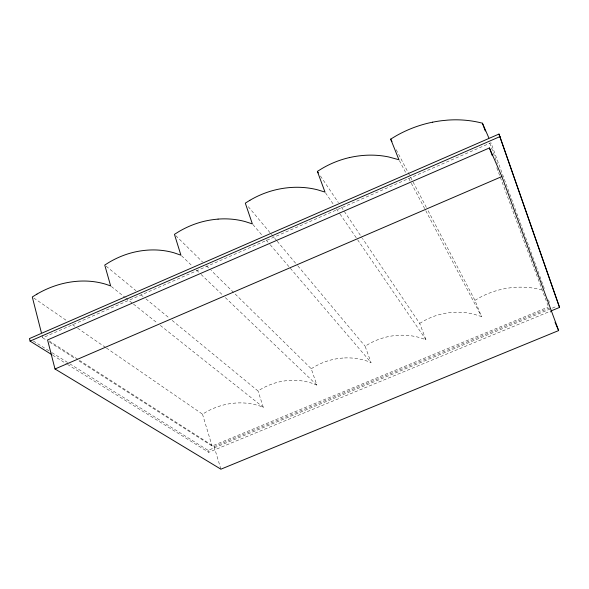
<?xml version="1.0" encoding="UTF-8"?>
<svg xmlns="http://www.w3.org/2000/svg" width="589" height="589" viewBox="0 0 589 589"><rect width="100%" height="100%" fill="white"/><g stroke="black" fill="none" stroke-linecap="round" stroke-linejoin="round"><path stroke-width="0.44" stroke-dasharray="2.94 2.21" d="M172.165 320.438L258.034 390.971L261.435 388.895A64.606 59.658 -54.1 0 1 281.262 381.473L283.162 381.142A68.942 63.708 -54.6 0 1 290.878 380.361A66.726 61.639 -54.3 0 1 311.434 383.056L316.838 385.051L311.25 368.736L211.098 270.366M311.25 368.736L314.681 366.645A64.812 60.615 -48.7 0 1 334.766 359.121L336.694 358.782A69.141 64.724 -49.1 0 1 344.543 357.957M344.543 357.943A66.94 62.633 -48.9 0 1 365.511 360.549L371.048 362.522L365.121 346.229L368.589 344.116A65.143 61.477 -40.9 0 1 388.939 336.488L390.905 336.135A69.443 65.615 -41.3 0 1 398.878 335.274A67.271 63.524 -41.1 0 1 420.281 337.762L425.943 339.706L419.677 323.435L362.39 238.302M419.677 323.435L423.182 321.307A65.681 62.184 -31.3 0 1 443.804 313.562L445.799 313.208A69.958 66.321 -31.4 0 1 453.913 312.295A67.669 64.105 -31.3 0 1 473.799 314.158L481.544 316.595L474.933 300.353L427.695 209.964M106.418 348.025L202.491 414.177L206.062 412.042A72.292 65.806 -58.6 0 1 228.694 403.885A75.974 69.178 -59 0 1 236.668 402.986A71.534 65.121 -58.6 0 1 259.639 405.954L263.298 407.308L258.034 390.971M474.933 300.353L478.879 298.027A82.224 77.903 -20.5 0 1 506.518 288.367A85.493 81.083 -20.4 0 1 513.336 287.491L517.841 287.204A78.035 73.839 -20.4 0 1 541.932 289.979M42.025 335.193L42.68 337.777L490.968 142.766L545.016 290.436M79.036 361.005L212.084 446.028L548.16 307.031M49.115 340.928L214.087 446.587L548.948 308.143L550.737 312.295M69.848 363.855L208.123 450.364L557.01 306.184M67.521 364.429L208.705 452.315L550.207 311.272M52.701 355.204L66.741 363.943M33.337 341.016L51.199 352.193M51.979 352.678L69.068 363.369M42.68 337.777L46.546 340.251M49.645 342.224L75.171 358.539M33.801 298.019L67.087 320.939M72.381 324.583L76.916 327.705M77.674 328.228L105.667 347.503M111.358 286.497L124.934 297.283M125.648 297.85L132.79 303.534M133.504 304.101L157.602 323.265M160.333 325.43L263.298 407.308M106.167 266.228L135.971 290.708M140.94 294.787L143.068 296.539M145.91 298.873L169.323 318.104M181.559 255.795L192.183 265.948M196.542 270.115L200.451 273.848M201.107 274.474L222.797 295.199M225.337 297.622L316.838 385.051M175.758 235.644L202.594 262.009M206.518 265.867L210.442 269.725M252.953 224.6L262.503 235.755M266.073 239.929L269.666 244.126M270.248 244.803L371.048 362.522M248.263 206.673L276.594 240.503M277.183 241.21L297.254 265.175M297.843 265.875L365.121 346.229M325.526 192.846L333.816 204.972M336.407 208.756L339.765 213.667M340.03 214.057L357.258 239.252M357.626 239.789L425.943 339.706M320.445 175.971L338.351 202.572M341.421 207.137L361.882 237.536M399.364 160.561L405.784 172.754M408.759 178.401L410.923 182.509M411.321 183.267L425.479 210.14M425.788 210.729L481.544 316.595M396.206 149.709L410.253 176.582M410.68 177.392L427.275 209.147M496.792 167.762L548.624 307.281M489.739 143.061L497.359 163.764M548.492 299.934L549.441 302.525M214.087 446.587L220.904 469.183M202.491 414.177L212.084 446.028M208.123 450.364L208.705 452.315"/><path stroke-width="0.88" d="M249.913 200.282A87.695 78.028 -40.9 0 1 276.734 189.577L279.304 189.04A93.518 83.343 -41.1 0 1 289.751 187.574A90.581 80.664 -41 0 1 317.662 189.842L325.018 192.102L317.375 171.406L322.043 168.506A88.6 79.287 -34.6 0 1 349.336 157.594M349.343 157.609L351.972 157.042A94.409 84.632 -34.7 0 1 362.655 155.496A91.302 81.775 -34.6 0 1 388.784 156.976L398.937 159.752L390.676 139.122L395.948 135.949A111.314 100.174 -27.4 0 1 432.687 122.159M249.913 200.282L245.311 203.146L252.357 223.908L245.223 221.597A89.926 79.184 -46.4 0 0 218.07 219.101M36.974 294.095L32.292 296.974L41.363 332.616M551.054 310.918L559.55 307.414L498.971 134.064L29.45 338.587L30.083 341.119L51.928 354.718M30.083 341.119L500.076 136.552M489.43 147.949L47.569 339.941L55.005 368.979L220.904 469.183L558.63 330.569L501.872 176.545L489.43 147.949L492.308 155.702M55.005 368.979L501.872 176.545M317.375 171.406L318.399 172.93M390.676 139.122L391.957 141.566M432.694 122.173A115.768 104.334 -27.4 0 1 441.735 120.708L447.706 120.112A105.608 94.873 -27.3 0 1 482.435 123.204L488.818 137.855M559.55 307.414L498.971 134.064M555.044 322.264L558.63 330.569M482.428 123.211L485.292 130.979M36.967 294.088A96.817 82.497 -54.4 0 1 66.395 282.786A101.787 86.782 -54.7 0 1 76.666 281.328A95.801 81.635 -54.4 0 1 106.005 284.31L110.644 285.923L104.746 265.065L109.223 262.26A86.605 75.046 -50.6 0 1 135.124 251.945L137.59 251.444A92.451 80.2 -50.9 0 1 147.574 250.134A89.469 77.571 -50.7 0 1 174.005 252.806L180.911 255.177L174.447 234.363L178.982 231.529A87.047 76.592 -46.3 0 1 205.333 221.022L207.858 220.507A92.907 81.856 -46.6 0 1 218.07 219.115"/></g></svg>
